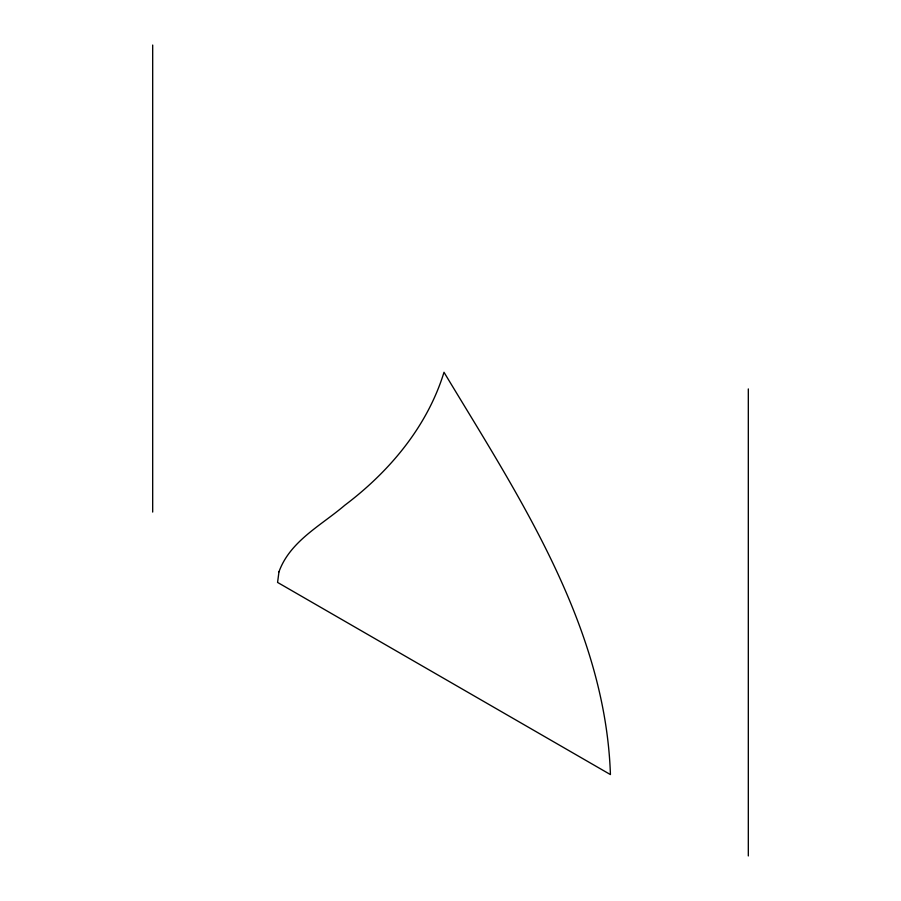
<?xml version="1.0" encoding="UTF-8"?>
<svg xmlns="http://www.w3.org/2000/svg" width="901" height="901" viewBox="0 0 901 901"><rect width="100%" height="100%" fill="white"/><g stroke="black" fill="none" stroke-linecap="round" stroke-linejoin="round"><path stroke-width="1.35" d="M748.314 388.928L748.314 855.95M152.686 45.05L152.686 512.072M278.972 571.82L277.576 582.418L610.428 774.578C605.337 625.485 518.447 495.944 444.002 372.271C427.299 426.533 389.547 471.493 344.779 505.258C321.33 525.351 289.987 541.129 278.972 571.82"/></g></svg>
